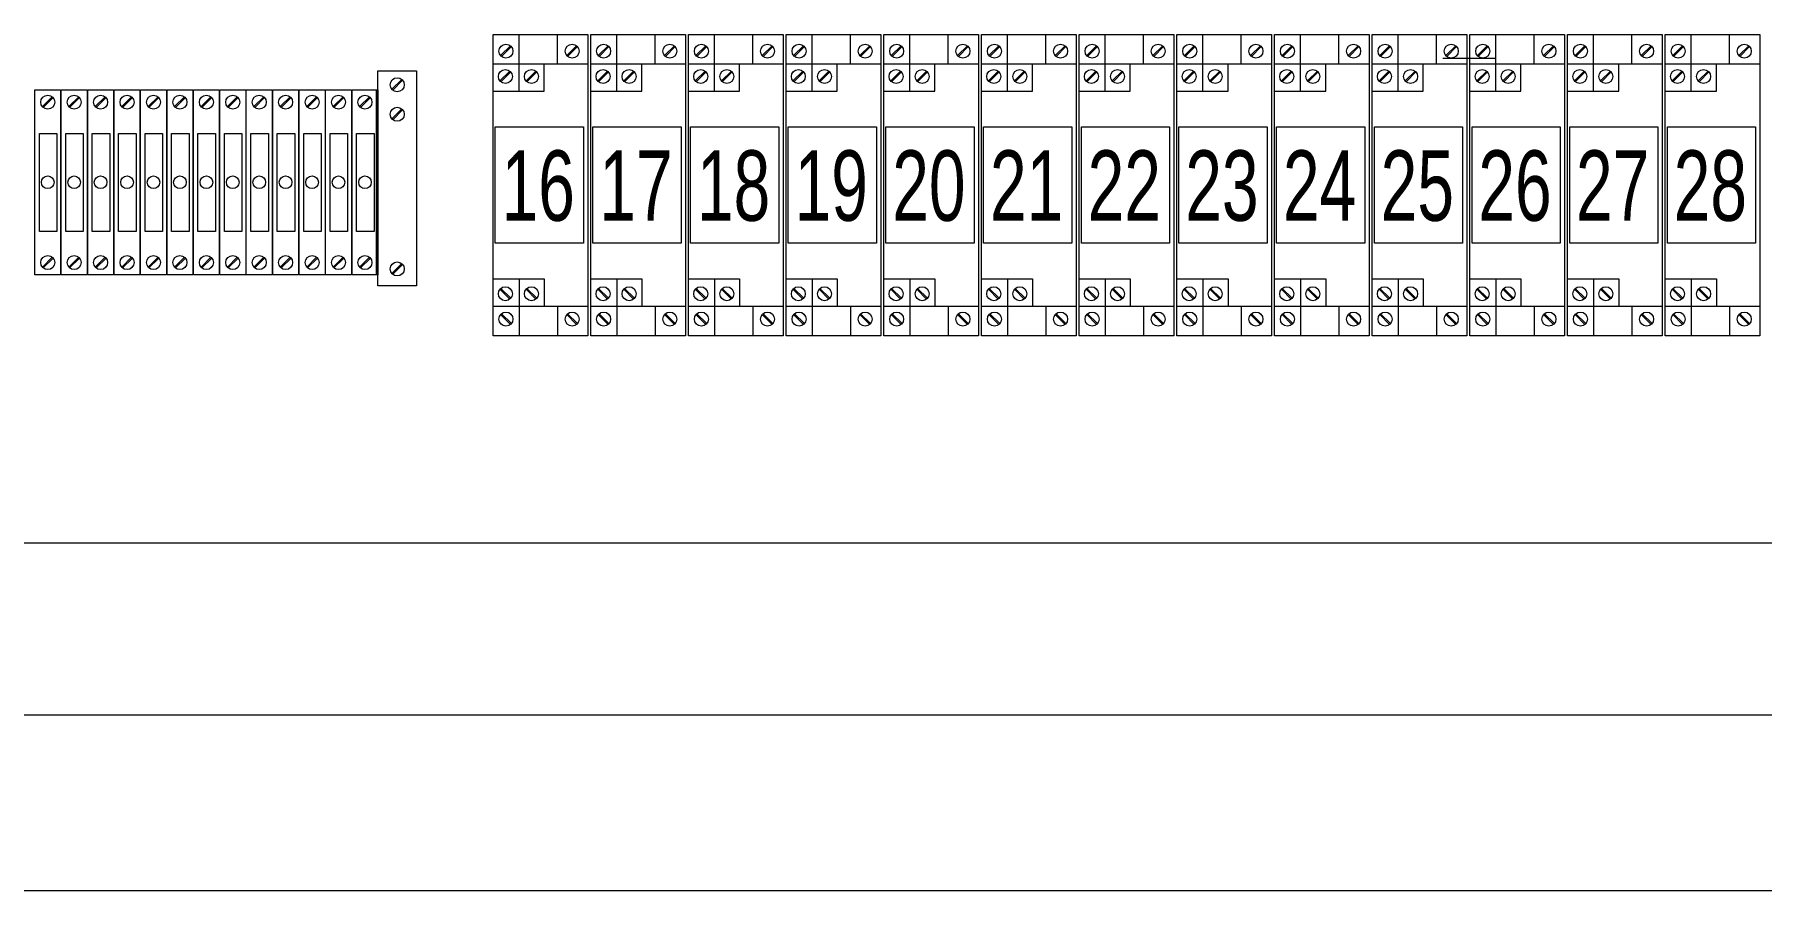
# Model space of a CAD drawing. Header units: millimetres. Extents: x 32721 to 72822, y 57624 to 123188.
# Drawn here: x 38043.4 to 38246.3, y 61670.7 to 61771.3 of the extents above; entities that cross this region are included whole.
import ezdxf

# ---------------------------------------------------------------- set-up
doc = ezdxf.new("R2010")
doc.units = ezdxf.units.MM
doc.header["$LTSCALE"] = 10
doc.layers.add('1轮廓实线层', color=7, linetype='Continuous', lineweight=18)
doc.layers.add('6文字层', color=3, linetype='Continuous', lineweight=18)
doc.styles.add('样式 1', font='SIMYOU.TTF', dxfattribs={"width": 0.75})

msp = doc.modelspace()

# ---------------------------------------------------------------- linework, layer by layer
at = {"layer": '1轮廓实线层', "lineweight": 13}
for p, q in [((38097.31, 61771.29), (38108.43, 61771.29)), ((38097.31, 61735.91), (38097.31, 61771.29)), ((38100.36, 61768.41), (38100.36, 61771.29)), ((38104.87, 61767.83), (38104.87, 61771.29)), ((38108.43, 61771.29), (38108.43, 61735.91)), ((38108.79, 61771.29), (38119.9, 61771.29)), ((38108.79, 61735.91), (38108.79, 61771.29)), ((38111.84, 61768.41), (38111.84, 61771.29)), ((38116.34, 61767.83), (38116.34, 61771.29)), ((38119.9, 61771.29), (38119.9, 61735.91)), ((38120.26, 61771.29), (38131.38, 61771.29)), ((38120.26, 61735.91), (38120.26, 61771.29)), ((38123.31, 61768.41), (38123.31, 61771.29)), ((38127.81, 61767.83), (38127.81, 61771.29)), ((38131.38, 61771.29), (38131.38, 61735.91)), ((38131.73, 61771.29), (38142.85, 61771.29)), ((38131.73, 61735.91), (38131.73, 61771.29)), ((38134.78, 61768.41), (38134.78, 61771.29)), ((38139.29, 61767.83), (38139.29, 61771.29)), ((38142.85, 61771.29), (38142.85, 61735.91)), ((38143.2, 61771.29), (38154.32, 61771.29)), ((38143.2, 61735.91), (38143.2, 61771.29)), ((38146.25, 61768.41), (38146.25, 61771.29)), ((38150.76, 61767.83), (38150.76, 61771.29)), ((38154.32, 61771.29), (38154.32, 61735.91)), ((38154.68, 61771.29), (38165.8, 61771.29)), ((38154.68, 61735.91), (38154.68, 61771.29)), ((38157.73, 61768.41), (38157.73, 61771.29)), ((38162.23, 61767.83), (38162.23, 61771.29)), ((38165.8, 61771.29), (38165.8, 61735.91)), ((38166.15, 61771.29), (38177.27, 61771.29)), ((38166.15, 61735.91), (38166.15, 61771.29)), ((38169.2, 61768.41), (38169.2, 61771.29)), ((38173.71, 61767.83), (38173.71, 61771.29)), ((38177.27, 61771.29), (38177.27, 61735.91)), ((38177.62, 61771.29), (38188.74, 61771.29)), ((38177.62, 61735.91), (38177.62, 61771.29)), ((38180.67, 61768.41), (38180.67, 61771.29)), ((38185.18, 61767.83), (38185.18, 61771.29)), ((38188.74, 61771.29), (38188.74, 61735.91)), ((38189.1, 61771.29), (38200.22, 61771.29)), ((38189.1, 61735.91), (38189.1, 61771.29)), ((38192.15, 61768.41), (38192.15, 61771.29)), ((38196.65, 61767.83), (38196.65, 61771.29)), ((38200.22, 61771.29), (38200.22, 61735.91)), ((38200.57, 61771.29), (38211.69, 61771.29)), ((38200.57, 61735.91), (38200.57, 61771.29)), ((38203.62, 61768.41), (38203.62, 61771.29)), ((38208.12, 61767.83), (38208.12, 61771.29)), ((38211.69, 61771.29), (38211.69, 61735.91)), ((38212.04, 61771.29), (38223.16, 61771.29)), ((38212.04, 61735.91), (38212.04, 61771.29)), ((38215.09, 61768.41), (38215.09, 61771.29)), ((38219.6, 61767.83), (38219.6, 61771.29)), ((38223.16, 61771.29), (38223.16, 61735.91)), ((38223.52, 61771.29), (38234.64, 61771.29)), ((38223.52, 61735.91), (38223.52, 61771.29)), ((38226.57, 61768.41), (38226.57, 61771.29)), ((38231.07, 61767.83), (38231.07, 61771.29)), ((38234.64, 61771.29), (38234.64, 61735.91)), ((38234.99, 61771.29), (38246.11, 61771.29)), ((38234.99, 61735.91), (38234.99, 61771.29)), ((38238.04, 61768.41), (38238.04, 61771.29)), ((38242.54, 61767.83), (38242.54, 61771.29)), ((38246.11, 61771.29), (38246.11, 61735.91)), ((38098.19, 61768.81), (38099.35, 61769.97)), ((38098.29, 61768.71), (38099.45, 61769.87)), ((38105.96, 61768.81), (38107.12, 61769.97)), ((38106.06, 61768.71), (38107.23, 61769.87)), ((38109.66, 61768.81), (38110.82, 61769.97)), ((38109.76, 61768.71), (38110.92, 61769.87)), ((38117.44, 61768.81), (38118.6, 61769.97)), ((38117.54, 61768.71), (38118.7, 61769.87)), ((38121.13, 61768.81), (38122.3, 61769.97)), ((38121.24, 61768.71), (38122.4, 61769.87)), ((38128.91, 61768.81), (38130.07, 61769.97)), ((38129.01, 61768.71), (38130.17, 61769.87)), ((38132.61, 61768.81), (38133.77, 61769.97)), ((38132.71, 61768.71), (38133.87, 61769.87)), ((38140.38, 61768.81), (38141.54, 61769.97)), ((38140.48, 61768.71), (38141.64, 61769.87)), ((38144.08, 61768.81), (38145.24, 61769.97)), ((38144.18, 61768.71), (38145.34, 61769.87)), ((38151.85, 61768.81), (38153.02, 61769.97)), ((38151.96, 61768.71), (38153.12, 61769.87)), ((38155.55, 61768.81), (38156.72, 61769.97)), ((38155.66, 61768.71), (38156.82, 61769.87)), ((38163.33, 61768.81), (38164.49, 61769.97)), ((38163.43, 61768.71), (38164.59, 61769.87)), ((38167.03, 61768.81), (38168.19, 61769.97)), ((38167.13, 61768.71), (38168.29, 61769.87)), ((38174.8, 61768.81), (38175.96, 61769.97)), ((38174.9, 61768.71), (38176.06, 61769.87)), ((38178.5, 61768.81), (38179.66, 61769.97)), ((38178.6, 61768.71), (38179.76, 61769.87)), ((38186.27, 61768.81), (38187.44, 61769.97)), ((38186.38, 61768.71), (38187.54, 61769.87)), ((38189.97, 61768.81), (38191.13, 61769.97)), ((38190.08, 61768.71), (38191.24, 61769.87)), ((38197.75, 61768.81), (38198.91, 61769.97)), ((38197.85, 61768.71), (38199.01, 61769.87)), ((38201.45, 61768.81), (38202.61, 61769.97)), ((38201.55, 61768.71), (38202.71, 61769.87)), ((38209.22, 61768.81), (38210.38, 61769.97)), ((38209.32, 61768.71), (38210.48, 61769.87)), ((38212.92, 61768.81), (38214.08, 61769.97)), ((38213.02, 61768.71), (38214.18, 61769.87)), ((38220.69, 61768.81), (38221.85, 61769.97)), ((38220.79, 61768.71), (38221.96, 61769.87)), ((38224.39, 61768.81), (38225.55, 61769.97)), ((38224.49, 61768.71), (38225.66, 61769.87)), ((38232.17, 61768.81), (38233.33, 61769.97)), ((38232.27, 61768.71), (38233.43, 61769.87)), ((38235.87, 61768.81), (38237.03, 61769.97)), ((38235.97, 61768.71), (38237.13, 61769.87)), ((38243.64, 61768.81), (38244.8, 61769.97)), ((38243.74, 61768.71), (38244.9, 61769.87)), ((38083.78, 61767.02), (38088.32, 61767.02)), ((38083.78, 61741.75), (38083.78, 61767.02)), ((38088.32, 61767.02), (38088.32, 61741.75)), ((38097.31, 61767.83), (38108.43, 61767.83)), ((38098.11, 61765.83), (38099.28, 61766.99)), ((38098.22, 61765.72), (38099.38, 61766.89)), ((38100.36, 61764.63), (38100.36, 61768.41)), ((38101.18, 61765.83), (38102.34, 61766.99)), ((38101.28, 61765.72), (38102.44, 61766.89)), ((38103.31, 61764.63), (38103.31, 61767.83)), ((38108.79, 61767.83), (38119.9, 61767.83)), ((38109.59, 61765.83), (38110.75, 61766.99)), ((38109.69, 61765.72), (38110.85, 61766.89)), ((38111.84, 61764.63), (38111.84, 61768.41)), ((38112.65, 61765.83), (38113.81, 61766.99)), ((38112.75, 61765.72), (38113.91, 61766.89)), ((38114.79, 61764.63), (38114.79, 61767.83)), ((38120.26, 61767.83), (38131.38, 61767.83)), ((38121.06, 61765.83), (38122.22, 61766.99)), ((38121.16, 61765.72), (38122.32, 61766.89)), ((38123.31, 61764.63), (38123.31, 61768.41)), ((38124.12, 61765.83), (38125.29, 61766.99)), ((38124.23, 61765.72), (38125.39, 61766.89)), ((38126.26, 61764.63), (38126.26, 61767.83)), ((38131.73, 61767.83), (38142.85, 61767.83)), ((38132.53, 61765.83), (38133.69, 61766.99)), ((38132.63, 61765.72), (38133.8, 61766.89)), ((38134.78, 61764.63), (38134.78, 61768.41)), ((38135.6, 61765.83), (38136.76, 61766.99)), ((38135.7, 61765.72), (38136.86, 61766.89)), ((38137.73, 61764.63), (38137.73, 61767.83)), ((38143.2, 61767.83), (38154.32, 61767.83)), ((38144.01, 61765.83), (38145.17, 61766.99)), ((38144.11, 61765.72), (38145.27, 61766.89)), ((38146.25, 61764.63), (38146.25, 61768.41)), ((38147.07, 61765.83), (38148.23, 61766.99)), ((38147.17, 61765.72), (38148.33, 61766.89)), ((38149.21, 61764.63), (38149.21, 61767.83)), ((38154.68, 61767.83), (38165.8, 61767.83)), ((38155.48, 61765.83), (38156.64, 61766.99)), ((38155.58, 61765.72), (38156.74, 61766.89)), ((38157.73, 61764.63), (38157.73, 61768.41)), ((38158.54, 61765.83), (38159.7, 61766.99)), ((38158.64, 61765.72), (38159.81, 61766.89)), ((38160.68, 61764.63), (38160.68, 61767.83)), ((38166.15, 61767.83), (38177.27, 61767.83)), ((38166.95, 61765.83), (38168.11, 61766.99)), ((38167.05, 61765.72), (38168.22, 61766.89)), ((38169.2, 61764.63), (38169.2, 61768.41)), ((38170.02, 61765.83), (38171.18, 61766.99)), ((38170.12, 61765.72), (38171.28, 61766.89)), ((38172.15, 61764.63), (38172.15, 61767.83)), ((38177.62, 61767.83), (38188.74, 61767.83)), ((38178.43, 61765.83), (38179.59, 61766.99)), ((38178.53, 61765.72), (38179.69, 61766.89)), ((38180.67, 61764.63), (38180.67, 61768.41)), ((38181.49, 61765.83), (38182.65, 61766.99)), ((38181.59, 61765.72), (38182.75, 61766.89)), ((38183.63, 61764.63), (38183.63, 61767.83)), ((38189.1, 61767.83), (38200.22, 61767.83)), ((38189.9, 61765.83), (38191.06, 61766.99)), ((38190, 61765.72), (38191.16, 61766.89)), ((38192.15, 61764.63), (38192.15, 61768.41)), ((38192.96, 61765.83), (38194.12, 61766.99)), ((38193.06, 61765.72), (38194.23, 61766.89)), ((38195.1, 61764.63), (38195.1, 61767.83)), ((38200.57, 61767.83), (38211.69, 61767.83)), ((38201.37, 61765.83), (38202.53, 61766.99)), ((38201.47, 61765.72), (38202.64, 61766.89)), ((38203.62, 61764.63), (38203.62, 61768.41)), ((38204.44, 61765.83), (38205.6, 61766.99)), ((38204.54, 61765.72), (38205.7, 61766.89)), ((38206.57, 61764.63), (38206.57, 61767.83)), ((38213.41, 61768.49), (38208.86, 61768.49)), ((38214.04, 61768.49), (38209.49, 61768.49)), ((38215.07, 61768.49), (38210.52, 61768.49)), ((38212.04, 61767.83), (38223.16, 61767.83)), ((38212.84, 61765.83), (38214.01, 61766.99)), ((38212.95, 61765.72), (38214.11, 61766.89)), ((38215.09, 61764.63), (38215.09, 61768.41)), ((38215.91, 61765.83), (38217.07, 61766.99)), ((38216.01, 61765.72), (38217.17, 61766.89)), ((38218.04, 61764.63), (38218.04, 61767.83)), ((38223.52, 61767.83), (38234.64, 61767.83)), ((38224.32, 61765.83), (38225.48, 61766.99)), ((38224.42, 61765.72), (38225.58, 61766.89)), ((38226.57, 61764.63), (38226.57, 61768.41)), ((38227.38, 61765.83), (38228.54, 61766.99)), ((38227.48, 61765.72), (38228.64, 61766.89)), ((38229.52, 61764.63), (38229.52, 61767.83)), ((38234.99, 61767.83), (38246.11, 61767.83)), ((38235.79, 61765.83), (38236.95, 61766.99)), ((38235.89, 61765.72), (38237.05, 61766.89)), ((38238.04, 61764.63), (38238.04, 61768.41)), ((38238.85, 61765.83), (38240.02, 61766.99)), ((38238.96, 61765.72), (38240.12, 61766.89)), ((38240.99, 61764.63), (38240.99, 61767.83)), ((38043.48, 61764.79), (38046.51, 61764.79)), ((38043.48, 61743.06), (38043.48, 61764.79)), ((38046.51, 61764.79), (38046.51, 61743.06)), ((38046.59, 61764.79), (38049.62, 61764.79)), ((38046.59, 61743.06), (38046.59, 61764.79)), ((38049.62, 61764.79), (38049.62, 61743.06)), ((38049.69, 61764.79), (38052.72, 61764.79)), ((38049.69, 61743.06), (38049.69, 61764.79)), ((38052.72, 61764.79), (38052.72, 61743.06)), ((38052.8, 61764.79), (38055.83, 61764.79)), ((38052.8, 61743.06), (38052.8, 61764.79)), ((38055.83, 61764.79), (38055.83, 61743.06)), ((38055.9, 61764.79), (38058.93, 61764.79)), ((38055.9, 61743.06), (38055.9, 61764.79)), ((38058.93, 61764.79), (38058.93, 61743.06)), ((38059.01, 61764.79), (38062.04, 61764.79)), ((38059.01, 61743.06), (38059.01, 61764.79)), ((38062.04, 61764.79), (38062.04, 61743.06)), ((38062.11, 61764.79), (38065.14, 61764.79)), ((38062.11, 61743.06), (38062.11, 61764.79)), ((38065.14, 61764.79), (38065.14, 61743.06)), ((38065.22, 61764.79), (38068.25, 61764.79)), ((38065.22, 61743.06), (38065.22, 61764.79)), ((38068.25, 61764.79), (38068.25, 61743.06)), ((38068.32, 61764.79), (38071.35, 61764.79)), ((38068.32, 61743.06), (38068.32, 61764.79)), ((38071.35, 61764.79), (38071.35, 61743.06)), ((38071.43, 61764.79), (38074.46, 61764.79)), ((38071.43, 61743.06), (38071.43, 61764.79)), ((38074.46, 61764.79), (38074.46, 61743.06)), ((38074.53, 61764.79), (38077.57, 61764.79)), ((38074.53, 61743.06), (38074.53, 61764.79)), ((38077.57, 61764.79), (38077.57, 61743.06)), ((38077.64, 61764.79), (38080.67, 61764.79)), ((38077.64, 61743.06), (38077.64, 61764.79)), ((38080.67, 61764.79), (38080.67, 61743.06)), ((38080.74, 61764.79), (38083.78, 61764.79)), ((38080.74, 61743.06), (38080.74, 61764.79)), ((38083.61, 61743.06), (38083.61, 61764.79)), ((38083.78, 61764.79), (38083.78, 61743.06)), ((38085.42, 61764.86), (38086.58, 61766.02)), ((38085.52, 61764.76), (38086.68, 61765.92)), ((38044.37, 61762.82), (38045.53, 61763.98)), ((38044.47, 61762.72), (38045.63, 61763.88)), ((38047.47, 61762.82), (38048.63, 61763.98)), ((38047.57, 61762.72), (38048.74, 61763.88)), ((38050.58, 61762.82), (38051.74, 61763.98)), ((38050.68, 61762.72), (38051.84, 61763.88)), ((38053.68, 61762.82), (38054.84, 61763.98)), ((38053.78, 61762.72), (38054.95, 61763.88)), ((38056.79, 61762.82), (38057.95, 61763.98)), ((38056.89, 61762.72), (38058.05, 61763.88)), ((38059.89, 61762.82), (38061.05, 61763.98)), ((38059.99, 61762.72), (38061.16, 61763.88)), ((38063, 61762.82), (38064.16, 61763.98)), ((38063.1, 61762.72), (38064.26, 61763.88)), ((38066.1, 61762.82), (38067.26, 61763.98)), ((38066.2, 61762.72), (38067.37, 61763.88)), ((38069.21, 61762.82), (38070.37, 61763.98)), ((38069.31, 61762.72), (38070.47, 61763.88)), ((38072.31, 61762.82), (38073.47, 61763.98)), ((38072.41, 61762.72), (38073.58, 61763.88)), ((38075.42, 61762.82), (38076.58, 61763.98)), ((38075.52, 61762.72), (38076.68, 61763.88)), ((38078.52, 61762.82), (38079.68, 61763.98)), ((38078.62, 61762.72), (38079.79, 61763.88)), ((38081.63, 61762.82), (38082.79, 61763.98)), ((38081.73, 61762.72), (38082.89, 61763.88)), ((38097.31, 61764.63), (38103.31, 61764.63)), ((38108.79, 61764.63), (38114.79, 61764.63)), ((38120.26, 61764.63), (38126.26, 61764.63)), ((38131.73, 61764.63), (38137.73, 61764.63)), ((38143.2, 61764.63), (38149.21, 61764.63)), ((38154.68, 61764.63), (38160.68, 61764.63)), ((38166.15, 61764.63), (38172.15, 61764.63)), ((38177.62, 61764.63), (38183.63, 61764.63)), ((38189.1, 61764.63), (38195.1, 61764.63)), ((38200.57, 61764.63), (38206.57, 61764.63)), ((38212.04, 61764.63), (38218.04, 61764.63)), ((38223.52, 61764.63), (38229.52, 61764.63)), ((38234.99, 61764.63), (38240.99, 61764.63)), ((38085.42, 61761.39), (38086.58, 61762.55)), ((38085.52, 61761.28), (38086.68, 61762.45)), ((38044.37, 61743.97), (38045.53, 61745.14)), ((38044.47, 61743.87), (38045.63, 61745.03)), ((38047.47, 61743.97), (38048.63, 61745.14)), ((38047.57, 61743.87), (38048.74, 61745.03)), ((38050.58, 61743.97), (38051.74, 61745.14)), ((38050.68, 61743.87), (38051.84, 61745.03)), ((38053.68, 61743.97), (38054.84, 61745.14)), ((38053.78, 61743.87), (38054.95, 61745.03)), ((38056.79, 61743.97), (38057.95, 61745.14)), ((38056.89, 61743.87), (38058.05, 61745.03)), ((38059.89, 61743.97), (38061.05, 61745.14)), ((38059.99, 61743.87), (38061.16, 61745.03)), ((38063, 61743.97), (38064.16, 61745.14)), ((38063.1, 61743.87), (38064.26, 61745.03)), ((38066.1, 61743.97), (38067.26, 61745.14)), ((38066.2, 61743.87), (38067.37, 61745.03)), ((38069.21, 61743.97), (38070.37, 61745.14)), ((38069.31, 61743.87), (38070.47, 61745.03)), ((38072.31, 61743.97), (38073.47, 61745.14)), ((38072.41, 61743.87), (38073.58, 61745.03)), ((38075.42, 61743.97), (38076.58, 61745.14)), ((38075.52, 61743.87), (38076.68, 61745.03)), ((38078.52, 61743.97), (38079.68, 61745.14)), ((38078.62, 61743.87), (38079.79, 61745.03)), ((38081.63, 61743.97), (38082.79, 61745.14)), ((38081.73, 61743.87), (38082.89, 61745.03)), ((38085.42, 61743.22), (38086.58, 61744.38)), ((38046.51, 61743.06), (38043.48, 61743.06)), ((38049.62, 61743.06), (38046.59, 61743.06)), ((38052.72, 61743.06), (38049.69, 61743.06)), ((38055.83, 61743.06), (38052.8, 61743.06)), ((38058.93, 61743.06), (38055.9, 61743.06)), ((38062.04, 61743.06), (38059.01, 61743.06)), ((38065.14, 61743.06), (38062.11, 61743.06)), ((38068.25, 61743.06), (38065.22, 61743.06)), ((38071.35, 61743.06), (38068.32, 61743.06)), ((38074.46, 61743.06), (38071.43, 61743.06)), ((38077.57, 61743.06), (38074.53, 61743.06)), ((38080.67, 61743.06), (38077.64, 61743.06)), ((38083.78, 61743.06), (38080.74, 61743.06)), ((38085.52, 61743.12), (38086.68, 61744.28)), ((38097.31, 61742.57), (38103.31, 61742.57)), ((38100.36, 61742.57), (38100.36, 61738.78)), ((38103.31, 61742.57), (38103.31, 61739.36)), ((38108.79, 61742.57), (38114.79, 61742.57)), ((38111.84, 61742.57), (38111.84, 61738.78)), ((38114.79, 61742.57), (38114.79, 61739.36)), ((38120.26, 61742.57), (38126.26, 61742.57)), ((38123.31, 61742.57), (38123.31, 61738.78)), ((38126.26, 61742.57), (38126.26, 61739.36)), ((38131.73, 61742.57), (38137.73, 61742.57)), ((38134.78, 61742.57), (38134.78, 61738.78)), ((38137.73, 61742.57), (38137.73, 61739.36)), ((38143.2, 61742.57), (38149.21, 61742.57)), ((38146.25, 61742.57), (38146.25, 61738.78)), ((38149.21, 61742.57), (38149.21, 61739.36)), ((38154.68, 61742.57), (38160.68, 61742.57)), ((38157.73, 61742.57), (38157.73, 61738.78)), ((38160.68, 61742.57), (38160.68, 61739.36)), ((38166.15, 61742.57), (38172.15, 61742.57)), ((38169.2, 61742.57), (38169.2, 61738.78)), ((38172.15, 61742.57), (38172.15, 61739.36)), ((38177.62, 61742.57), (38183.63, 61742.57)), ((38180.67, 61742.57), (38180.67, 61738.78)), ((38183.63, 61742.57), (38183.63, 61739.36)), ((38189.1, 61742.57), (38195.1, 61742.57)), ((38192.15, 61742.57), (38192.15, 61738.78)), ((38195.1, 61742.57), (38195.1, 61739.36)), ((38200.57, 61742.57), (38206.57, 61742.57)), ((38203.62, 61742.57), (38203.62, 61738.78)), ((38206.57, 61742.57), (38206.57, 61739.36)), ((38212.04, 61742.57), (38218.04, 61742.57)), ((38215.09, 61742.57), (38215.09, 61738.78)), ((38218.04, 61742.57), (38218.04, 61739.36)), ((38223.52, 61742.57), (38229.52, 61742.57)), ((38226.57, 61742.57), (38226.57, 61738.78)), ((38229.52, 61742.57), (38229.52, 61739.36)), ((38234.99, 61742.57), (38240.99, 61742.57)), ((38238.04, 61742.57), (38238.04, 61738.78)), ((38240.99, 61742.57), (38240.99, 61739.36)), ((38088.32, 61741.75), (38083.78, 61741.75)), ((38098.11, 61741.37), (38099.28, 61740.21)), ((38098.22, 61741.47), (38099.38, 61740.31)), ((38101.18, 61741.37), (38102.34, 61740.21)), ((38101.28, 61741.47), (38102.44, 61740.31)), ((38109.59, 61741.37), (38110.75, 61740.21)), ((38109.69, 61741.47), (38110.85, 61740.31)), ((38112.65, 61741.37), (38113.81, 61740.21)), ((38112.75, 61741.47), (38113.91, 61740.31)), ((38121.06, 61741.37), (38122.22, 61740.21)), ((38121.16, 61741.47), (38122.32, 61740.31)), ((38124.12, 61741.37), (38125.29, 61740.21)), ((38124.23, 61741.47), (38125.39, 61740.31)), ((38132.53, 61741.37), (38133.69, 61740.21)), ((38132.63, 61741.47), (38133.8, 61740.31)), ((38135.6, 61741.37), (38136.76, 61740.21)), ((38135.7, 61741.47), (38136.86, 61740.31)), ((38144.01, 61741.37), (38145.17, 61740.21)), ((38144.11, 61741.47), (38145.27, 61740.31)), ((38147.07, 61741.37), (38148.23, 61740.21)), ((38147.17, 61741.47), (38148.33, 61740.31)), ((38155.48, 61741.37), (38156.64, 61740.21)), ((38155.58, 61741.47), (38156.74, 61740.31)), ((38158.54, 61741.37), (38159.7, 61740.21)), ((38158.64, 61741.47), (38159.81, 61740.31)), ((38166.95, 61741.37), (38168.11, 61740.21)), ((38167.05, 61741.47), (38168.22, 61740.31)), ((38170.02, 61741.37), (38171.18, 61740.21)), ((38170.12, 61741.47), (38171.28, 61740.31)), ((38178.43, 61741.37), (38179.59, 61740.21)), ((38178.53, 61741.47), (38179.69, 61740.31)), ((38181.49, 61741.37), (38182.65, 61740.21)), ((38181.59, 61741.47), (38182.75, 61740.31)), ((38189.9, 61741.37), (38191.06, 61740.21)), ((38190, 61741.47), (38191.16, 61740.31)), ((38192.96, 61741.37), (38194.12, 61740.21)), ((38193.06, 61741.47), (38194.23, 61740.31)), ((38201.37, 61741.37), (38202.53, 61740.21)), ((38201.47, 61741.47), (38202.64, 61740.31)), ((38204.44, 61741.37), (38205.6, 61740.21)), ((38204.54, 61741.47), (38205.7, 61740.31)), ((38212.84, 61741.37), (38214.01, 61740.21)), ((38212.95, 61741.47), (38214.11, 61740.31)), ((38215.91, 61741.37), (38217.07, 61740.21)), ((38216.01, 61741.47), (38217.17, 61740.31)), ((38224.32, 61741.37), (38225.48, 61740.21)), ((38224.42, 61741.47), (38225.58, 61740.31)), ((38227.38, 61741.37), (38228.54, 61740.21)), ((38227.48, 61741.47), (38228.64, 61740.31)), ((38235.79, 61741.37), (38236.95, 61740.21)), ((38235.89, 61741.47), (38237.05, 61740.31)), ((38238.85, 61741.37), (38240.02, 61740.21)), ((38238.96, 61741.47), (38240.12, 61740.31)), ((38097.31, 61739.36), (38108.43, 61739.36)), ((38098.19, 61738.39), (38099.35, 61737.23)), ((38098.29, 61738.49), (38099.45, 61737.33)), ((38100.36, 61738.78), (38100.36, 61735.91)), ((38104.87, 61739.36), (38104.87, 61735.91)), ((38105.96, 61738.39), (38107.12, 61737.23)), ((38106.06, 61738.49), (38107.23, 61737.33)), ((38108.79, 61739.36), (38119.9, 61739.36)), ((38109.66, 61738.39), (38110.82, 61737.23)), ((38109.76, 61738.49), (38110.92, 61737.33)), ((38111.84, 61738.78), (38111.84, 61735.91)), ((38116.34, 61739.36), (38116.34, 61735.91)), ((38117.44, 61738.39), (38118.6, 61737.23)), ((38117.54, 61738.49), (38118.7, 61737.33)), ((38120.26, 61739.36), (38131.38, 61739.36)), ((38121.13, 61738.39), (38122.3, 61737.23)), ((38121.24, 61738.49), (38122.4, 61737.33)), ((38123.31, 61738.78), (38123.31, 61735.91)), ((38127.81, 61739.36), (38127.81, 61735.91)), ((38128.91, 61738.39), (38130.07, 61737.23)), ((38129.01, 61738.49), (38130.17, 61737.33)), ((38131.73, 61739.36), (38142.85, 61739.36)), ((38132.61, 61738.39), (38133.77, 61737.23)), ((38132.71, 61738.49), (38133.87, 61737.33)), ((38134.78, 61738.78), (38134.78, 61735.91)), ((38139.29, 61739.36), (38139.29, 61735.91)), ((38140.38, 61738.39), (38141.54, 61737.23)), ((38140.48, 61738.49), (38141.64, 61737.33)), ((38143.2, 61739.36), (38154.32, 61739.36)), ((38144.08, 61738.39), (38145.24, 61737.23)), ((38144.18, 61738.49), (38145.34, 61737.33)), ((38146.25, 61738.78), (38146.25, 61735.91)), ((38150.76, 61739.36), (38150.76, 61735.91)), ((38151.85, 61738.39), (38153.02, 61737.23)), ((38151.96, 61738.49), (38153.12, 61737.33)), ((38154.68, 61739.36), (38165.8, 61739.36)), ((38155.55, 61738.39), (38156.72, 61737.23)), ((38155.66, 61738.49), (38156.82, 61737.33)), ((38157.73, 61738.78), (38157.73, 61735.91)), ((38162.23, 61739.36), (38162.23, 61735.91)), ((38163.33, 61738.39), (38164.49, 61737.23)), ((38163.43, 61738.49), (38164.59, 61737.33)), ((38166.15, 61739.36), (38177.27, 61739.36)), ((38167.03, 61738.39), (38168.19, 61737.23)), ((38167.13, 61738.49), (38168.29, 61737.33)), ((38169.2, 61738.78), (38169.2, 61735.91)), ((38173.71, 61739.36), (38173.71, 61735.91)), ((38174.8, 61738.39), (38175.96, 61737.23)), ((38174.9, 61738.49), (38176.06, 61737.33)), ((38177.62, 61739.36), (38188.74, 61739.36)), ((38178.5, 61738.39), (38179.66, 61737.23)), ((38178.6, 61738.49), (38179.76, 61737.33)), ((38180.67, 61738.78), (38180.67, 61735.91)), ((38185.18, 61739.36), (38185.18, 61735.91)), ((38186.27, 61738.39), (38187.44, 61737.23)), ((38186.38, 61738.49), (38187.54, 61737.33)), ((38189.1, 61739.36), (38200.22, 61739.36)), ((38189.97, 61738.39), (38191.13, 61737.23)), ((38190.08, 61738.49), (38191.24, 61737.33)), ((38192.15, 61738.78), (38192.15, 61735.91)), ((38196.65, 61739.36), (38196.65, 61735.91)), ((38197.75, 61738.39), (38198.91, 61737.23)), ((38197.85, 61738.49), (38199.01, 61737.33)), ((38200.57, 61739.36), (38211.69, 61739.36)), ((38201.45, 61738.39), (38202.61, 61737.23)), ((38201.55, 61738.49), (38202.71, 61737.33)), ((38203.62, 61738.78), (38203.62, 61735.91)), ((38208.12, 61739.36), (38208.12, 61735.91)), ((38209.22, 61738.39), (38210.38, 61737.23)), ((38209.32, 61738.49), (38210.48, 61737.33)), ((38212.04, 61739.36), (38223.16, 61739.36)), ((38212.92, 61738.39), (38214.08, 61737.23)), ((38213.02, 61738.49), (38214.18, 61737.33)), ((38215.09, 61738.78), (38215.09, 61735.91)), ((38219.6, 61739.36), (38219.6, 61735.91)), ((38220.69, 61738.39), (38221.85, 61737.23)), ((38220.79, 61738.49), (38221.96, 61737.33)), ((38223.52, 61739.36), (38234.64, 61739.36)), ((38224.39, 61738.39), (38225.55, 61737.23)), ((38224.49, 61738.49), (38225.66, 61737.33)), ((38226.57, 61738.78), (38226.57, 61735.91)), ((38231.07, 61739.36), (38231.07, 61735.91)), ((38232.17, 61738.39), (38233.33, 61737.23)), ((38232.27, 61738.49), (38233.43, 61737.33)), ((38234.99, 61739.36), (38246.11, 61739.36)), ((38235.87, 61738.39), (38237.03, 61737.23)), ((38235.97, 61738.49), (38237.13, 61737.33)), ((38238.04, 61738.78), (38238.04, 61735.91)), ((38242.54, 61739.36), (38242.54, 61735.91)), ((38243.64, 61738.39), (38244.8, 61737.23)), ((38243.74, 61738.49), (38244.9, 61737.33)), ((38108.43, 61735.91), (38097.31, 61735.91)), ((38119.9, 61735.91), (38108.79, 61735.91)), ((38131.38, 61735.91), (38120.26, 61735.91)), ((38142.85, 61735.91), (38131.73, 61735.91)), ((38154.32, 61735.91), (38143.2, 61735.91)), ((38165.8, 61735.91), (38154.68, 61735.91)), ((38177.27, 61735.91), (38166.15, 61735.91)), ((38188.74, 61735.91), (38177.62, 61735.91)), ((38200.22, 61735.91), (38189.1, 61735.91)), ((38211.69, 61735.91), (38200.57, 61735.91)), ((38223.16, 61735.91), (38212.04, 61735.91)), ((38234.64, 61735.91), (38223.52, 61735.91)), ((38246.11, 61735.91), (38234.99, 61735.91))]:
    msp.add_line(p, q, dxfattribs=at)
at = {"layer": '1轮廓实线层'}
for p, q in [((38392.96, 61711.54), (37814.55, 61711.54)), ((38412.67, 61691.33), (37794.84, 61691.33)), ((37770.18, 61670.74), (38437.33, 61670.74))]:
    msp.add_line(p, q, dxfattribs=at)
at = {"layer": '1轮廓实线层', "lineweight": 13}
for points in [[(38044.01, 61759.65), (38046.07, 61759.65), (38046.07, 61748.15), (38044.01, 61748.15)], [(38047.11, 61759.65), (38049.17, 61759.65), (38049.17, 61748.15), (38047.11, 61748.15)], [(38050.22, 61759.65), (38052.28, 61759.65), (38052.28, 61748.15), (38050.22, 61748.15)], [(38053.32, 61759.65), (38055.38, 61759.65), (38055.38, 61748.15), (38053.32, 61748.15)], [(38056.43, 61759.65), (38058.49, 61759.65), (38058.49, 61748.15), (38056.43, 61748.15)], [(38059.53, 61759.65), (38061.59, 61759.65), (38061.59, 61748.15), (38059.53, 61748.15)], [(38062.64, 61759.65), (38064.7, 61759.65), (38064.7, 61748.15), (38062.64, 61748.15)], [(38065.74, 61759.65), (38067.8, 61759.65), (38067.8, 61748.15), (38065.74, 61748.15)], [(38068.85, 61759.65), (38070.91, 61759.65), (38070.91, 61748.15), (38068.85, 61748.15)], [(38071.95, 61759.65), (38074.01, 61759.65), (38074.01, 61748.15), (38071.95, 61748.15)], [(38075.06, 61759.65), (38077.12, 61759.65), (38077.12, 61748.15), (38075.06, 61748.15)], [(38078.16, 61759.65), (38080.22, 61759.65), (38080.22, 61748.15), (38078.16, 61748.15)], [(38081.27, 61759.65), (38083.33, 61759.65), (38083.33, 61748.15), (38081.27, 61748.15)], [(38097.56, 61760.43), (38107.92, 61760.43), (38107.92, 61746.77), (38097.56, 61746.77)], [(38109.03, 61760.43), (38119.4, 61760.43), (38119.4, 61746.77), (38109.03, 61746.77)], [(38120.5, 61760.43), (38130.87, 61760.43), (38130.87, 61746.77), (38120.5, 61746.77)], [(38131.98, 61760.43), (38142.34, 61760.43), (38142.34, 61746.77), (38131.98, 61746.77)], [(38143.45, 61760.43), (38153.82, 61760.43), (38153.82, 61746.77), (38143.45, 61746.77)], [(38154.92, 61760.43), (38165.29, 61760.43), (38165.29, 61746.77), (38154.92, 61746.77)], [(38166.4, 61760.43), (38176.76, 61760.43), (38176.76, 61746.77), (38166.4, 61746.77)], [(38177.87, 61760.43), (38188.24, 61760.43), (38188.24, 61746.77), (38177.87, 61746.77)], [(38189.34, 61760.43), (38199.71, 61760.43), (38199.71, 61746.77), (38189.34, 61746.77)], [(38200.82, 61760.43), (38211.18, 61760.43), (38211.18, 61746.77), (38200.82, 61746.77)], [(38212.29, 61760.43), (38222.66, 61760.43), (38222.66, 61746.77), (38212.29, 61746.77)], [(38223.76, 61760.43), (38234.13, 61760.43), (38234.13, 61746.77), (38223.76, 61746.77)], [(38235.24, 61760.43), (38245.6, 61760.43), (38245.6, 61746.77), (38235.24, 61746.77)]]:
    msp.add_lwpolyline(points, close=True, dxfattribs=at)
for centre, radius in [((38098.82, 61769.34), 0.821), ((38106.59, 61769.34), 0.821), ((38110.29, 61769.34), 0.821), ((38118.07, 61769.34), 0.821), ((38121.77, 61769.34), 0.821), ((38129.54, 61769.34), 0.821), ((38133.24, 61769.34), 0.821), ((38141.01, 61769.34), 0.821), ((38144.71, 61769.34), 0.821), ((38152.49, 61769.34), 0.821), ((38156.19, 61769.34), 0.821), ((38163.96, 61769.34), 0.821), ((38167.66, 61769.34), 0.821), ((38175.43, 61769.34), 0.821), ((38179.13, 61769.34), 0.821), ((38186.91, 61769.34), 0.821), ((38190.6, 61769.34), 0.821), ((38198.38, 61769.34), 0.821), ((38202.08, 61769.34), 0.821), ((38209.85, 61769.34), 0.821), ((38213.55, 61769.34), 0.821), ((38221.32, 61769.34), 0.821), ((38225.02, 61769.34), 0.821), ((38232.8, 61769.34), 0.821), ((38236.5, 61769.34), 0.821), ((38244.27, 61769.34), 0.821), ((38098.75, 61766.36), 0.821), ((38101.81, 61766.36), 0.821), ((38110.22, 61766.36), 0.821), ((38113.28, 61766.36), 0.821), ((38121.69, 61766.36), 0.821), ((38124.76, 61766.36), 0.821), ((38133.16, 61766.36), 0.821), ((38136.23, 61766.36), 0.821), ((38144.64, 61766.36), 0.821), ((38147.7, 61766.36), 0.821), ((38156.11, 61766.36), 0.821), ((38159.17, 61766.36), 0.821), ((38167.58, 61766.36), 0.821), ((38170.65, 61766.36), 0.821), ((38179.06, 61766.36), 0.821), ((38182.12, 61766.36), 0.821), ((38190.53, 61766.36), 0.821), ((38193.59, 61766.36), 0.821), ((38202, 61766.36), 0.821), ((38205.07, 61766.36), 0.821), ((38213.48, 61766.36), 0.821), ((38216.54, 61766.36), 0.821), ((38224.95, 61766.36), 0.821), ((38228.01, 61766.36), 0.821), ((38236.42, 61766.36), 0.821), ((38239.49, 61766.36), 0.821), ((38086.05, 61765.39), 0.821), ((38045, 61763.35), 0.821), ((38048.1, 61763.35), 0.821), ((38051.21, 61763.35), 0.821), ((38054.31, 61763.35), 0.821), ((38057.42, 61763.35), 0.821), ((38060.52, 61763.35), 0.821), ((38063.63, 61763.35), 0.821), ((38066.73, 61763.35), 0.821), ((38069.84, 61763.35), 0.821), ((38072.94, 61763.35), 0.821), ((38076.05, 61763.35), 0.821), ((38079.15, 61763.35), 0.821), ((38082.26, 61763.35), 0.821), ((38086.05, 61761.92), 0.821), ((38045, 61753.93), 0.742), ((38048.1, 61753.93), 0.742), ((38051.21, 61753.93), 0.742), ((38054.31, 61753.93), 0.742), ((38057.42, 61753.93), 0.742), ((38060.52, 61753.93), 0.742), ((38063.63, 61753.93), 0.742), ((38066.73, 61753.93), 0.742), ((38069.84, 61753.93), 0.742), ((38072.94, 61753.93), 0.742), ((38076.05, 61753.93), 0.742), ((38079.15, 61753.93), 0.742), ((38082.26, 61753.93), 0.742), ((38045, 61744.5), 0.821), ((38048.1, 61744.5), 0.821), ((38051.21, 61744.5), 0.821), ((38054.31, 61744.5), 0.821), ((38057.42, 61744.5), 0.821), ((38060.52, 61744.5), 0.821), ((38063.63, 61744.5), 0.821), ((38066.73, 61744.5), 0.821), ((38069.84, 61744.5), 0.821), ((38072.94, 61744.5), 0.821), ((38076.05, 61744.5), 0.821), ((38079.15, 61744.5), 0.821), ((38082.26, 61744.5), 0.821), ((38086.05, 61743.75), 0.821), ((38098.75, 61740.84), 0.821), ((38101.81, 61740.84), 0.821), ((38110.22, 61740.84), 0.821), ((38113.28, 61740.84), 0.821), ((38121.69, 61740.84), 0.821), ((38124.76, 61740.84), 0.821), ((38133.16, 61740.84), 0.821), ((38136.23, 61740.84), 0.821), ((38144.64, 61740.84), 0.821), ((38147.7, 61740.84), 0.821), ((38156.11, 61740.84), 0.821), ((38159.17, 61740.84), 0.821), ((38167.58, 61740.84), 0.821), ((38170.65, 61740.84), 0.821), ((38179.06, 61740.84), 0.821), ((38182.12, 61740.84), 0.821), ((38190.53, 61740.84), 0.821), ((38193.59, 61740.84), 0.821), ((38202, 61740.84), 0.821), ((38205.07, 61740.84), 0.821), ((38213.48, 61740.84), 0.821), ((38216.54, 61740.84), 0.821), ((38224.95, 61740.84), 0.821), ((38228.01, 61740.84), 0.821), ((38236.42, 61740.84), 0.821), ((38239.49, 61740.84), 0.821), ((38098.82, 61737.86), 0.821), ((38106.59, 61737.86), 0.821), ((38110.29, 61737.86), 0.821), ((38118.07, 61737.86), 0.821), ((38121.77, 61737.86), 0.821), ((38129.54, 61737.86), 0.821), ((38133.24, 61737.86), 0.821), ((38141.01, 61737.86), 0.821), ((38144.71, 61737.86), 0.821), ((38152.49, 61737.86), 0.821), ((38156.19, 61737.86), 0.821), ((38163.96, 61737.86), 0.821), ((38167.66, 61737.86), 0.821), ((38175.43, 61737.86), 0.821), ((38179.13, 61737.86), 0.821), ((38186.91, 61737.86), 0.821), ((38190.6, 61737.86), 0.821), ((38198.38, 61737.86), 0.821), ((38202.08, 61737.86), 0.821), ((38209.85, 61737.86), 0.821), ((38213.55, 61737.86), 0.821), ((38221.32, 61737.86), 0.821), ((38225.02, 61737.86), 0.821), ((38232.8, 61737.86), 0.821), ((38236.5, 61737.86), 0.821), ((38244.27, 61737.86), 0.821)]:
    msp.add_circle(centre, radius, dxfattribs=at)

# ---------------------------------------------------------------- texts
at = {"layer": '6文字层', "style": '样式 1', "width": 0.7}
for s, p in [('16', (38098.3, 61749.41)), ('17', (38109.77, 61749.41)), ('18', (38121.25, 61749.41)), ('19', (38132.72, 61749.41)), ('20', (38144.19, 61749.41)), ('21', (38155.67, 61749.41)), ('22', (38167.14, 61749.41)), ('23', (38178.61, 61749.41)), ('24', (38190.08, 61749.41)), ('25', (38201.56, 61749.41)), ('26', (38213.03, 61749.41)), ('27', (38224.5, 61749.41)), ('28', (38235.98, 61749.41))]:
    msp.add_text(s, height=8.269, rotation=360, dxfattribs=at).set_placement(p)

doc.saveas('drawing.dxf')
